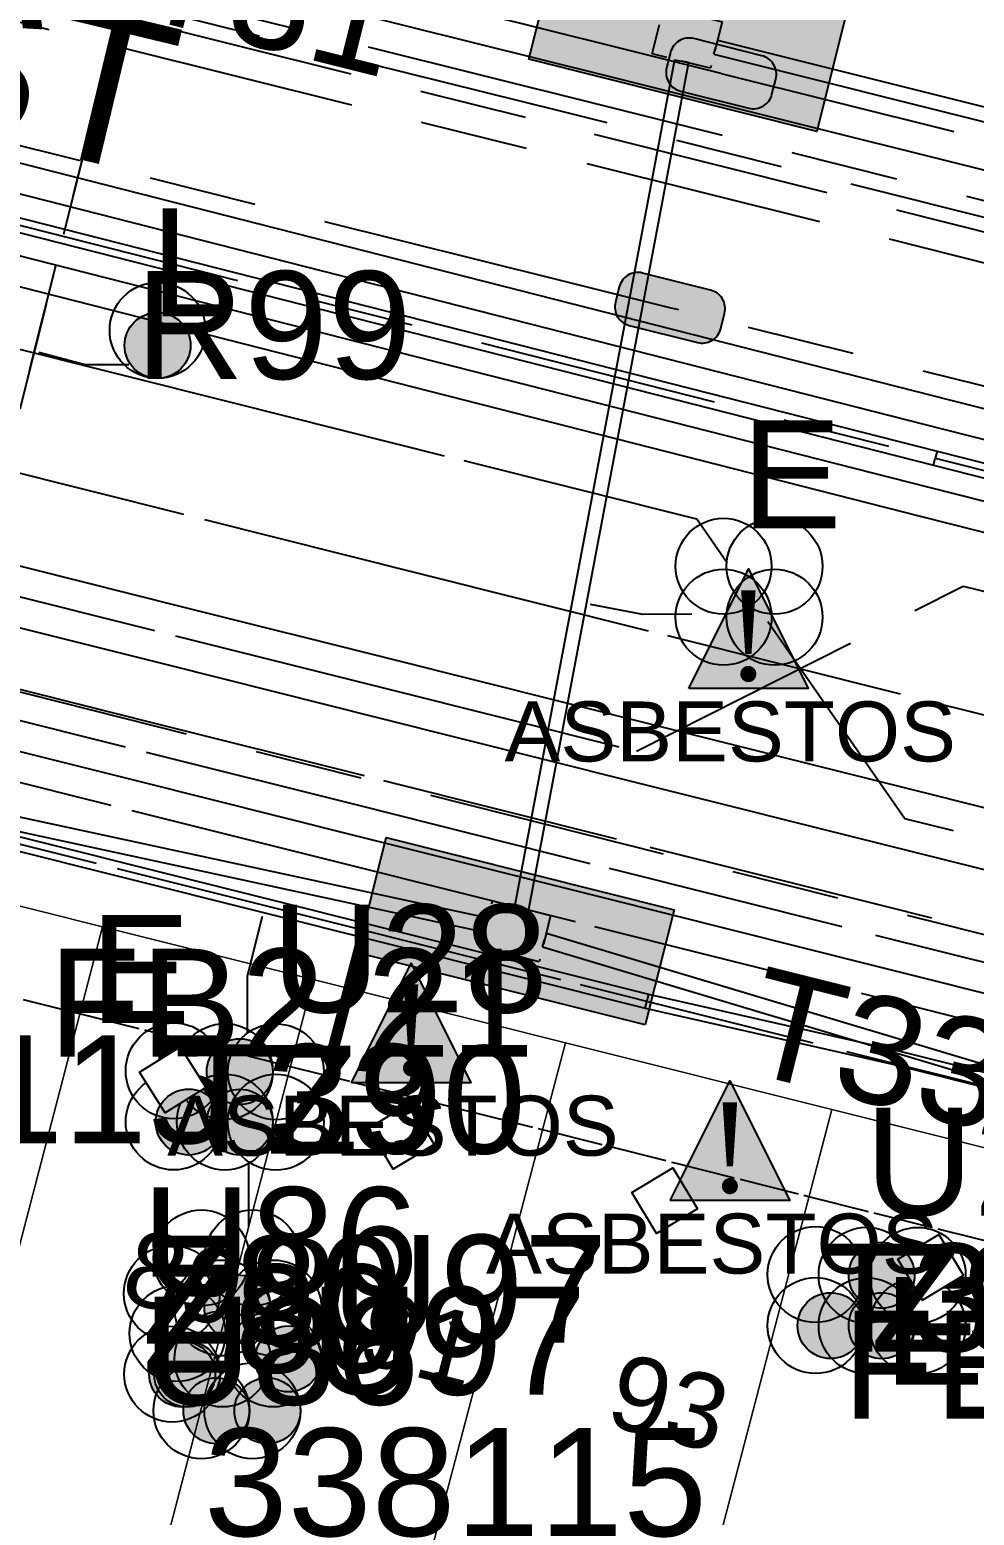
# Model space of a CAD drawing. Header units: metres. Extents: x 313711 to 315840, y 6256069 to 6257554.
# Drawn here: x 315233.78 to 315249.53, y 6256519.27 to 6256544.05 of the extents above; entities that cross this region are included whole.
import ezdxf
from ezdxf.enums import TextEntityAlignment as Align

# ---------------------------------------------------------------- set-up
doc = ezdxf.new("R2010")
doc.units = ezdxf.units.M
for name, pattern in [('Cable Exist OH', [1, 1, 0]), ('Cable Exist UG', [8.2, 4, -1.2, 1.8, -1.2]), ('DASHED', [0.75, 0.5, -0.25])]:
    doc.linetypes.add(name, pattern=pattern)
doc.layers.get('0').update_dxf_attribs({"color": 6})
for name, color, linetype in [('_User DUCT CONFIGS', 7, 'Continuous'), ('_User EARTHING', 7, 'Continuous'), ('Duct_SP_EXT', 7, 'Continuous'), ('Equip_LV_EXT', 7, 'Continuous'), ('Mains_HV_EXT', 7, 'Continuous'), ('Mains_LV_EXT', 7, 'Continuous'), ('Mains_SL_EXT', 7, 'Continuous'), ('Mains_TR_EXT', 7, 'Continuous'), ('Services_SP_EXT', 7, 'Continuous'), ('SupportsUG_SP_LV_EXT', 7, 'Continuous'), ('Trench_SP_EXT', 7, 'Continuous')]:
    doc.layers.add(name, color=color, linetype=linetype)
for name, color, linetype, lineweight in [('Cadastre Land Parcels_SP_EXT', 9, 'Continuous', 5), ('Cadastre Road Names_SP_HV_LV_SL_EXT', 9, 'Continuous', 5), ('Cadastre Roads_SP_EXT', 9, 'Continuous', 5)]:
    doc.layers.add(name, color=color, linetype=linetype, lineweight=lineweight)
doc.layers.add('UNKNOWN_FEATURES', color=1, linetype='DASHED', plot=False)
doc.styles.add('iecNAME', font='times.ttf')
doc.styles.add('PIT_LABEL', font='arial.ttf')
doc.styles.get("Standard").update_dxf_attribs({"font": 'arial.ttf'})
doc.linetypes.add('Cable E UG', pattern='A,6,-0.5,["E",Standard,S=1.7,R=0,X=0.5,Y=-1],-2.9', length=9.4)
doc.linetypes.add('Cable P UG', pattern='A,6,-0.5,["P",Standard,S=1.7,R=0,X=0.5,Y=-1],-2.9', length=9.4)

# ---------------------------------------------------------------- blocks, each defined once
blk = doc.blocks.new('DUCT_EXT')
blk.add_circle((0, 0.8), 0.8)
at = {"flags": 1}
blk.add_attdef('Z', (0, 0), '', height=0.2, dxfattribs=at)
at = {"flags": 9}
for tag, p in [('DUCT_CODE', (0, 0)), ('XSECT_TYPE', (0, -0.2)), ('FB_REFERENCE', (0, -0.4)), ('STATE', (0, -0.6)), ('NOTES', (0, -0.8))]:
    blk.add_attdef(tag, text='', height=0.2, dxfattribs=at).set_placement(p, align=Align.MIDDLE_LEFT)
blk = doc.blocks.new('CCP_EXT')
at = {"flags": 9}
for tag, p in [('ORIENTATION', (0, -0.8)), ('OWNED_BY', (0, -1)), ('USAGE', (0, -1.2)), ('LEGEND', (0, -1.4)), ('STATE', (0, -1.8)), ('LIFE_SUPPORT', (0, -1.6)), ('NOTES', (0, -2))]:
    blk.add_attdef(tag, text='', height=0.2, dxfattribs=at).set_placement(p, align=Align.MIDDLE_LEFT)
blk.add_wipeout([(0, 0.566), (0.566, 0), (0, -0.566), (-0.566, 0)])
blk.add_lwpolyline([(-0.566, 0), (0, 0.566), (0.566, 0), (0, -0.566), (-0.566, 0)])
at = {"flags": 1}
blk.add_attdef('Z', (0, 0), '', height=0.2, dxfattribs=at)
at = {"flags": 9}
for tag, p in [('CCP_TYPE', (0, 0)), ('CONSTRUCTED_VOLTAGE', (0, -0.2)), ('NO_PHASES', (0, -0.4)), ('OPERATING_VOLTAGE', (0, -0.6))]:
    blk.add_attdef(tag, text='', height=0.2, dxfattribs=at).set_placement(p, align=Align.MIDDLE_LEFT)
blk = doc.blocks.new('LV_STJ_EXT')
h = blk.add_hatch(color=256)
edge = h.paths.add_edge_path()
edge.add_ellipse((-0.586, 0.131), major_axis=(0.226, 0.226), ratio=1, start_angle=45, end_angle=135)
edge.add_line((-0.906, 0.131), (-0.906, -0.131))
edge.add_ellipse((-0.586, -0.131), major_axis=(0.226, 0.226), ratio=1, start_angle=135, end_angle=225)
edge.add_line((-0.586, -0.451), (0.586, -0.451))
edge.add_ellipse((0.586, -0.131), major_axis=(-0.226, 0.226), ratio=1, start_angle=135, end_angle=225)
edge.add_line((0.906, -0.131), (0.906, 0.131))
edge.add_ellipse((0.586, 0.131), major_axis=(-0.226, 0.226), ratio=1, start_angle=225, end_angle=315)
edge.add_line((0.586, 0.451), (-0.586, 0.451))
blk.add_lwpolyline([(-0.906, 0.131), (-0.906, -0.131, 0.414214), (-0.586, -0.451), (0.586, -0.451, 0.414214), (0.906, -0.131), (0.906, 0.131, 0.414214), (0.586, 0.451), (-0.586, 0.451, 0.414214)], format="xyb", close=True)
at = {"flags": 1}
blk.add_attdef('Z', (0, 0), '', height=0.2, dxfattribs=at)
at = {"flags": 9}
for tag, p in [('ORIENTATION', (0, 0)), ('USAGE', (0, -0.2)), ('LEGEND', (0, -0.4)), ('NOTES', (0, -0.6))]:
    blk.add_attdef(tag, text='', height=0.2, dxfattribs=at).set_placement(p, align=Align.MIDDLE_LEFT)
blk = doc.blocks.new('WARNING_FEATURE_EXT')
h = blk.add_hatch(color=2)
h.dxf.hatch_style = 1
h.paths.add_polyline_path([(0.001, 1.995), (-0.994, -0.001), (0.997, -0.001)])
at = {"color": 18, "true_color": 0x000000}
blk.add_lwpolyline([(-0.994, -0.001), (0.001, 1.995), (0.997, -0.001)], close=True, dxfattribs=at)
at = {"color": 18, "true_color": 0x000000, "insert": (0.001, 0.872), "char_height": 1.5, "attachment_point": 5, "line_spacing_factor": 1.5, "style": 'iecNAME'}
blk.add_mtext_dynamic_manual_height_columns('!', width=1.5, gutter_width=4, heights=[0], dxfattribs=at)
at = {"color": 2, "flags": 1}
for tag, p in [('STATE', (1.191, 2.008)), ('HAZMAT_ID', (1.191, 0.723))]:
    blk.add_attdef(tag, p, '', height=0.8, dxfattribs=at)
at = {"color": 2}
blk.add_attdef('WARNING_TYPE', text='', height=1, dxfattribs=at).set_placement((-4.067, -1.217), (4.875, -1.217), align=Align.ALIGNED)
at = {"color": 2, "flags": 1}
blk.add_attdef('WARNING_DESC', text='', height=0.8, dxfattribs=at).set_placement((1.191, -0.562), align=Align.MIDDLE_CENTER)
blk = doc.blocks.new('CABLE_LARGE_EXT')
h = blk.add_hatch(color=256)
edge = h.paths.add_edge_path()
edge.add_arc((0, 0.55), 0.55, 0, 360)
blk.add_circle((0, 0.55), 0.55)
at = {"flags": 1}
blk.add_attdef('Z', (0, 0), '', height=0.2, dxfattribs=at)
at = {"flags": 9}
for tag, p in [('COND_CODE', (0, 0)), ('FB_REFERENCE', (0, -0.2)), ('STATE', (0, -0.4)), ('XSECT_SIZE', (0, -0.6)), ('NOTES', (0, -0.8))]:
    blk.add_attdef(tag, text='', height=0.2, dxfattribs=at).set_placement(p, align=Align.MIDDLE_LEFT)
blk = doc.blocks.new('PIT_EXT')
blk.add_hatch(color=256).paths.add_polyline_path([(-2.475, 0.99), (2.475, 0.99), (2.475, -0.99), (-2.475, -0.99)])
at = {"lineweight": -3}
blk.add_lwpolyline([(-2.475, 0.99), (2.475, 0.99), (2.475, -0.99), (-2.475, -0.99)], close=True, dxfattribs=at)
at = {"style": 'PIT_LABEL'}
for tag, height, flags, p in [('ASSET_NUM', 2.5, 8, (2, 2)), ('STREET_CODE', 0.2, 9, (0, -0.2))]:
    blk.add_attdef(tag, text='', height=height, dxfattribs=dict(at, flags=flags)).set_placement(p, align=Align.MIDDLE_LEFT)
at = {"flags": 1}
blk.add_attdef('Z', (0, 0), '', height=0.2, dxfattribs=at)
at = {"flags": 9}
for tag, p in [('OWNED_BY', (0, -0.4)), ('STATE', (0, -0.6)), ('SUPPORT_TYPE', (0, -0.8)), ('USAGE', (0, -1)), ('LOCATION', (0, -1.2)), ('NOTES', (0, -1.4))]:
    blk.add_attdef(tag, text='', height=0.2, dxfattribs=at).set_placement(p, align=Align.MIDDLE_LEFT)

msp = doc.modelspace()

# ---------------------------------------------------------------- linework, layer by layer
at = {"layer": '_User DUCT CONFIGS'}
for points in [[(315235.431, 6256538.458), (315234.707, 6256538.458), (315233.93, 6256538.661)], [(315244.824, 6256534.299), (315244.004, 6256534.296), (315243.129, 6256534.459)], [(315237.41, 6256527.298), (315237.41, 6256528.269), (315237.661, 6256529.261)], [(315237.431, 6256524.083), (315237.431, 6256525.179)]]:
    msp.add_lwpolyline(points, dxfattribs=at)
at = {"layer": 'Cadastre Land Parcels_SP_EXT', "linetype": 'Continuous'}
for points in [[(315234.993, 6256529.087), (315230.764, 6256530.148), (315225.501, 6256509.983), (315229.741, 6256508.924), (315234.993, 6256529.087)], [(315238.509, 6256528.207), (315234.993, 6256529.087), (315229.741, 6256508.924), (315233.243, 6256508.049), (315238.509, 6256528.207)], [(315238.931, 6256512.817), (315242.714, 6256527.153), (315238.509, 6256528.207), (315233.243, 6256508.049), (315237.415, 6256507.007), (315238.931, 6256512.817)], [(315241.886, 6256507.461), (315243.405, 6256511.697), (315247.157, 6256526.038), (315242.714, 6256527.153), (315238.931, 6256512.817), (315237.415, 6256507.007), (315239.84, 6256506.401), (315241.886, 6256507.461)], [(315255.926, 6256523.84), (315247.157, 6256526.038), (315243.405, 6256511.697), (315241.886, 6256507.461), (315239.84, 6256506.401), (315237.415, 6256507.007), (315233.243, 6256508.049), (315229.741, 6256508.924), (315225.501, 6256509.983), (315221.13, 6256511.074), (315218.293, 6256500.204), (315228.008, 6256497.833), (315229.398, 6256503.154), (315241.539, 6256500.184), (315242.606, 6256498.874), (315248.406, 6256497.353), (315255.926, 6256523.84)]]:
    msp.add_lwpolyline(points, close=True, dxfattribs=at)
at = {"layer": 'Duct_SP_EXT'}
for p, q in [((315245.248, 6256543.87), (315245.219, 6256543.754)), ((315245.248, 6256543.87), (315258.076, 6256540.666)), ((315244.53, 6256543.546), (315241.864, 6256529.42)), ((315244.53, 6256543.546), (315244.648, 6256543.524)), ((315245.19, 6256543.637), (315245.219, 6256543.754)), ((315245.19, 6256543.637), (315258.018, 6256540.433)), ((315244.765, 6256543.502), (315242.1, 6256529.376)), ((315244.765, 6256543.502), (315244.648, 6256543.524)), ((315233.399, 6256540.966), (315248.91, 6256537.016)), ((315233.341, 6256540.734), (315248.851, 6256536.784)), ((315248.851, 6256536.784), (315248.88, 6256536.9)), ((315248.91, 6256537.016), (315248.88, 6256536.9)), ((315248.91, 6256537.016), (315258.599, 6256534.567)), ((315248.851, 6256536.784), (315258.541, 6256534.333)), ((315223.73, 6256533.065), (315244.1, 6256527.96)), ((315223.675, 6256532.831), (315244.045, 6256527.726)), ((315227.729, 6256532.189), (315241.422, 6256529.233)), ((315227.679, 6256531.954), (315241.371, 6256528.998)), ((315241.864, 6256529.42), (315241.982, 6256529.398)), ((315241.422, 6256529.233), (315241.396, 6256529.115)), ((315242.1, 6256529.376), (315241.982, 6256529.398)), ((315241.371, 6256528.998), (315241.396, 6256529.115)), ((315242.399, 6256528.98), (315242.365, 6256528.866)), ((315242.33, 6256528.751), (315242.365, 6256528.866)), ((315244.1, 6256527.96), (315244.073, 6256527.843)), ((315244.1, 6256527.96), (315248.199, 6256527.035)), ((315244.045, 6256527.726), (315244.073, 6256527.843)), ((315244.045, 6256527.726), (315248.143, 6256526.801)), ((315248.199, 6256527.035), (315248.171, 6256526.918)), ((315248.199, 6256527.035), (315252.272, 6256526.013)), ((315248.143, 6256526.801), (315248.171, 6256526.918)), ((315248.143, 6256526.801), (315252.217, 6256525.78))]:
    msp.add_line(p, q, dxfattribs=at)
at = {"layer": 'Mains_HV_EXT', "linetype": 'Cable Exist UG'}
for points in [[(315206.066, 6256541.488), (315208.47, 6256540.886), (315217.257, 6256538.686), (315227.609, 6256536.094), (315231.98, 6256534.998), (315236.209, 6256533.937), (315239.725, 6256533.057), (315243.899, 6256532.012), (315249.346, 6256534.768), (315258.113, 6256532.57), (315264.914, 6256530.868), (315270.606, 6256529.444), (315273.682, 6256541.448), (315273.682, 6256541.448), (315279.733, 6256565.066), (315284.798, 6256584.832), (315298.033, 6256581.441)], [(315261.242, 6256538.306), (315243.311, 6256542.787), (315227.569, 6256546.707), (315227.569, 6256546.707), (315222.202, 6256548.048), (315217.229, 6256549.29), (315212.576, 6256550.453), (315207.871, 6256551.631), (315203.232, 6256552.791), (315201.035, 6256553.332), (315197.809, 6256554.128), (315192.821, 6256555.357), (315187.405, 6256554.632), (315187.405, 6256554.632), (315175.006, 6256557.687), (315173.079, 6256558.162), (315172.504, 6256555.682), (315152.888, 6256560.855), (315148.142, 6256562.021), (315094.85, 6256575.119)]]:
    msp.add_lwpolyline(points, dxfattribs=at)
at = {"layer": 'Mains_LV_EXT', "linetype": 'Cable Exist UG'}
for points in [[(315245.311, 6256543.318), (315261.485, 6256539.275), (315273.391, 6256536.283), (315274.65, 6256541.199), (315279.762, 6256561.149)], [(315245.311, 6256543.318), (315243.553, 6256543.758), (315227.683, 6256547.71), (315230.759, 6256560.439), (315232.737, 6256559.91)], [(315244.457, 6256539.409), (315242.585, 6256539.877), (315227.085, 6256543.736), (315227.085, 6256543.736), (315221.475, 6256545.137), (315216.502, 6256546.38), (315211.849, 6256547.543), (315207.142, 6256548.721), (315202.509, 6256549.88), (315200.317, 6256550.42), (315197.091, 6256551.215), (315178.598, 6256555.772), (315178.598, 6256555.772), (315177.403, 6256558.126)], [(315177.403, 6256558.126), (315178.954, 6256557.744), (315178.954, 6256557.744), (315195.715, 6256553.614), (315195.877, 6256552.968), (315197.703, 6256552.525), (315198.174, 6256553.008), (315200.796, 6256552.361), (315202.991, 6256551.821), (315207.628, 6256550.661), (315212.334, 6256549.483), (315216.987, 6256548.32), (315221.959, 6256547.078), (315227.307, 6256545.742), (315243.069, 6256541.817), (315249.832, 6256540.127), (315250.129, 6256539.418), (315251.937, 6256538.976), (315252.688, 6256539.413), (315260.999, 6256537.336), (315274.834, 6256533.858)], [(315277.27, 6256535.308), (315276.263, 6256531.436), (315260.513, 6256535.396), (315244.457, 6256539.409)]]:
    msp.add_lwpolyline(points, dxfattribs=at)
at = {"layer": 'Mains_SL_EXT', "linetype": 'Cable Exist UG'}
msp.add_lwpolyline([(315232.52, 6256533.316), (315235.252, 6256544.279), (315243.19, 6256542.302), (315251.302, 6256540.275)], dxfattribs=at)
at = {"layer": 'Trench_SP_EXT', "linetype": 'Cable Exist UG'}
msp.add_lwpolyline([(315251.361, 6256540.495), (315242.656, 6256542.68), (315235.309, 6256544.51), (315232.511, 6256533.28)], dxfattribs=at)
at = {"layer": 'UNKNOWN_FEATURES'}
for points in [[(315244.356, 6256544.422), (315245.326, 6256544.179), (315245.131, 6256543.403), (315244.161, 6256543.646), (315244.356, 6256544.422)], [(315242.273, 6256528.5), (315241.303, 6256528.743), (315241.498, 6256529.519), (315242.467, 6256529.276), (315242.273, 6256528.5)]]:
    msp.add_lwpolyline(points, dxfattribs=at)

# ---------------------------------------------------------------- block references
at = {"layer": '_User DUCT CONFIGS'}
for name, p, rotation in [('DUCT_EXT', (315235.906, 6256538.232), 359.4766124003772), ('CABLE_LARGE_EXT', (315235.906, 6256538.232), 359.4766124003772), ('DUCT_EXT', (315245.351, 6256534.299), 0.03147436705543784), ('DUCT_EXT', (315246.201, 6256534.299), 0.03147383344699506), ('DUCT_EXT', (315245.352, 6256533.449), 0.03147436705543784), ('DUCT_EXT', (315246.202, 6256533.449), 0.03147436705543784), ('DUCT_EXT', (315236.981, 6256526.683), 90.0000000000002), ('DUCT_EXT', (315237.832, 6256526.671), 90.0000000000002), ('DUCT_EXT', (315238.684, 6256526.668), 90.0000000000002), ('DUCT_EXT', (315236.981, 6256525.83), 89.94547106992339), ('DUCT_EXT', (315237.832, 6256525.828), 89.94547106992339), ('DUCT_EXT', (315238.683, 6256525.826), 90.0000000000002), ('DUCT_EXT', (315237.443, 6256523.564), 90.0000000000002), ('DUCT_EXT', (315238.293, 6256523.564), 90.0000000000002), ('DUCT_EXT', (315247.686, 6256523.286), 90.0000000000002), ('DUCT_EXT', (315248.537, 6256523.274), 90.0000000000002), ('DUCT_EXT', (315249.388, 6256523.272), 90.0000000000002), ('DUCT_EXT', (315236.95, 6256522.97), 90.0000000000002), ('DUCT_EXT', (315237.793, 6256522.728), 90.0000000000002), ('DUCT_EXT', (315238.643, 6256522.728), 90.0000000000002), ('CABLE_LARGE_EXT', (315237.793, 6256522.728), 89.94501370041212), ('DUCT_EXT', (315247.686, 6256522.434), 89.94547106992339), ('DUCT_EXT', (315248.537, 6256522.432), 89.94547106992339), ('DUCT_EXT', (315249.388, 6256522.43), 90.0000000000002), ('DUCT_EXT', (315237.044, 6256522.304), 90.0000000000002), ('CABLE_LARGE_EXT', (315247.686, 6256522.434), 90.04387943399819), ('DUCT_EXT', (315237.793, 6256521.878), 90.0000000000002), ('DUCT_EXT', (315238.643, 6256521.878), 90.0000000000002), ('DUCT_EXT', (315236.956, 6256521.626), 90.0000000000002), ('CABLE_LARGE_EXT', (315238.643, 6256521.878), 89.96972528503073), ('CABLE_LARGE_EXT', (315236.873, 6256521.626), 90.00374356399374), ('CABLE_LARGE_EXT', (315236.955, 6256521.626), 90.00961709314949), ('DUCT_EXT', (315237.443, 6256521.014), 90.0000000000002), ('DUCT_EXT', (315238.293, 6256521.014), 90.0000000000002), ('CABLE_LARGE_EXT', (315237.442, 6256521.014), 89.94501370041212), ('CABLE_LARGE_EXT', (315238.293, 6256521.014), 90.0000000000002)]:
    msp.add_blockref(name, p, dxfattribs=dict(at, rotation=rotation))
at = {"layer": '_User EARTHING'}
ref = msp.add_blockref('WARNING_FEATURE_EXT', (315245.764, 6256533.06), dxfattribs=at)
ref.add_attrib('WARNING_TYPE', 'ASBESTOS', (315241.697, 6256531.843), dxfattribs={"layer": '0', "color": 2, "height": 1})
at = {"layer": 'Equip_LV_EXT', "rotation": 345.9096856295571}
for p in [(315245.311, 6256543.318), (315244.457, 6256539.409)]:
    msp.add_blockref('LV_STJ_EXT', p, dxfattribs=at)
at = {"layer": 'SupportsUG_SP_LV_EXT'}
for p, rotation in [((315244.744, 6256543.912), 345.9106456444686), ((315241.885, 6256529.01), 165.9260969041964)]:
    msp.add_blockref('PIT_EXT', p, dxfattribs=dict(at, rotation=rotation))

# ---------------------------------------------------------------- texts
at = {"layer": '_User DUCT CONFIGS'}
for s, p in [('L', (315235.793, 6256539.266)), ('R99', (315235.539, 6256538.221)), ('E', (315245.645, 6256535.73)), ('U28', (315237.81, 6256527.657)), ('E', (315234.782, 6256527.483)), ('FB2/21', (315234.09, 6256526.921)), ('338115', (315228.746, 6256525.475)), ('U28', (315247.706, 6256524.27)), ('U86', (315235.655, 6256522.942)), ('U97', (315238.803, 6256522.147)), ('Z80', (315235.657, 6256522.132)), ('Z80', (315235.661, 6256521.652)), ('E', (315248.022, 6256521.447)), ('U97', (315238.453, 6256521.282)), ('U86', (315235.667, 6256521.115)), ('FB2/21', (315247.329, 6256520.885)), ('338115', (315236.685, 6256518.924))]:
    msp.add_text(s, height=1.8, dxfattribs=at).set_placement(p)
at = {"layer": 'Cadastre Land Parcels_SP_EXT'}
for s, rotation, p in [('89', 345.343, (315235.254, 6256522.865)), ('91', 345.6808, (315239.191, 6256521.844)), ('93', 345.3913, (315243.342, 6256520.791))]:
    msp.add_text(s, height=1.25, rotation=rotation, dxfattribs=at).set_placement(p)
at = {"layer": 'Cadastre Road Names_SP_HV_LV_SL_EXT'}
msp.add_text('MACQUARIE ST', height=2.5, rotation=346.4768, dxfattribs=at).set_placement((315209.969, 6256547.811))
at = {"layer": 'Mains_LV_EXT'}
for s, rotation, p in [('T31', 346.0037, (315235.48, 6256544.288)), ('T33', 345.9228, (315245.601, 6256526.694))]:
    msp.add_text(s, height=1.8, rotation=rotation, dxfattribs=at).set_placement(p)

# ---------------------------------------------------------------- next in the draw order: block references
at = {"layer": 'Services_SP_EXT'}
for p, rotation in [((315236.164, 6256526.533), 167.2058620462512), ((315239.977, 6256525.591), 165.9258251402409), ((315244.369, 6256524.519), 165.9236449944756), ((315248.804, 6256523.405), 165.9234414505799)]:
    msp.add_blockref('CCP_EXT', p, dxfattribs=dict(at, rotation=rotation))

# ---------------------------------------------------------------- next in the draw order: linework, layer by layer
at = {"layer": 'Cadastre Roads_SP_EXT', "linetype": 'Continuous'}
msp.add_lwpolyline([(315258.434, 6256542.102), (315244.036, 6256545.698), (315244.036, 6256545.698), (315229.123, 6256549.412), (315226.394, 6256531.244), (315230.764, 6256530.148), (315234.993, 6256529.087), (315238.509, 6256528.207), (315242.714, 6256527.153), (315247.157, 6256526.038), (315255.926, 6256523.84)], dxfattribs=at)
at = {"layer": 'Duct_SP_EXT'}
for p, q in [((315242.399, 6256528.98), (315256.643, 6256524.711)), ((315242.33, 6256528.751), (315256.574, 6256524.481))]:
    msp.add_line(p, q, dxfattribs=at)
at = {"layer": 'Mains_HV_EXT', "linetype": 'Cable P UG'}
for points in [[(315095.804, 6256579.003), (315149.097, 6256565.906), (315153.843, 6256564.74), (315154.081, 6256565.711), (315175.605, 6256560.114), (315175.605, 6256560.114), (315197.929, 6256554.613), (315201.155, 6256553.818), (315203.352, 6256553.277), (315207.992, 6256552.116), (315212.698, 6256550.938), (315217.35, 6256549.775), (315222.323, 6256548.533), (315227.63, 6256547.207), (315243.432, 6256543.273), (315261.364, 6256538.791), (315282.052, 6256533.59), (315296.962, 6256529.842), (315315.067, 6256525.292), (315329.245, 6256521.73), (315335.423, 6256520.177), (315350.444, 6256516.402), (315367.946, 6256512.002), (315388.001, 6256506.948)], [(315095.685, 6256578.517), (315148.978, 6256565.42), (315153.723, 6256564.254), (315175.29, 6256558.84), (315175.126, 6256558.172), (315175.126, 6256558.172), (315197.45, 6256552.672), (315200.676, 6256551.876), (315202.87, 6256551.336), (315207.332, 6256550.239), (315205.244, 6256542.21), (315208.591, 6256541.371), (315217.378, 6256539.171), (315217.378, 6256539.171), (315227.731, 6256536.579), (315232.102, 6256535.483), (315236.33, 6256534.422), (315239.846, 6256533.542), (315244.052, 6256532.487), (315248.495, 6256531.373), (315257.262, 6256529.175), (315264.065, 6256527.472), (315296.106, 6256519.458), (315313.849, 6256515.017)], [(315385.608, 6256502.285), (315365.238, 6256507.415), (315353.599, 6256510.335), (315333.228, 6256515.425), (315319.878, 6256518.785), (315308.227, 6256521.735), (315296.618, 6256524.705), (315290.531, 6256526.214), (315280.812, 6256528.574), (315271.093, 6256530.934), (315258.45, 6256533.964), (315248.757, 6256536.415), (315233.248, 6256540.365), (315227.429, 6256541.815), (315221.038, 6256543.391), (315216.065, 6256544.633), (315211.412, 6256545.797), (315206.705, 6256546.974), (315202.075, 6256548.133), (315199.887, 6256548.672), (315196.66, 6256549.468), (315174.34, 6256554.967), (315147.836, 6256560.758), (315094.54, 6256573.856)], [(315385.486, 6256501.8), (315365.116, 6256506.93), (315353.477, 6256509.85), (315333.107, 6256514.94), (315319.755, 6256518.3), (315308.103, 6256521.251), (315296.496, 6256524.22), (315290.412, 6256525.729), (315280.694, 6256528.088), (315270.975, 6256530.448), (315258.331, 6256533.479), (315248.634, 6256535.931), (315233.126, 6256539.88), (315227.309, 6256541.33), (315220.966, 6256543.1), (315215.993, 6256544.342), (315211.339, 6256545.506), (315206.633, 6256546.683), (315202.003, 6256547.842), (315199.815, 6256548.38), (315196.588, 6256549.176), (315174.272, 6256554.675), (315147.768, 6256560.466), (315094.468, 6256573.565)], [(315189.156, 6256441.621), (315186.465, 6256445.044), (315179.6, 6256477.795), (315192.447, 6256480.488), (315192.447, 6256480.488), (315192.145, 6256481.926), (315191.679, 6256485.361), (315191.588, 6256488.842), (315191.766, 6256492.252), (315192.216, 6256495.667), (315192.955, 6256498.923), (315194.814, 6256506.076), (315195.254, 6256507.769), (315195.254, 6256507.769), (315204.022, 6256541.485), (315208.348, 6256540.401), (315217.135, 6256538.2), (315227.488, 6256535.609), (315231.859, 6256534.513), (315236.087, 6256533.452), (315239.603, 6256532.572), (315243.809, 6256531.517), (315248.251, 6256530.403), (315257.019, 6256528.205)], [(315191.242, 6256441.363), (315188.423, 6256445.455), (315181.967, 6256476.248), (315194.814, 6256478.941), (315194.117, 6256482.266), (315193.675, 6256485.522), (315193.589, 6256488.816), (315193.759, 6256492.069), (315194.187, 6256495.315), (315194.898, 6256498.45), (315196.75, 6256505.572), (315197.19, 6256507.265), (315205.459, 6256539.063), (315207.862, 6256538.461), (315216.65, 6256536.26), (315227.002, 6256533.669), (315231.372, 6256532.573), (315235.601, 6256531.512), (315239.117, 6256530.632), (315243.322, 6256529.577), (315247.765, 6256528.463), (315256.533, 6256526.265)]]:
    msp.add_lwpolyline(points, dxfattribs=at)
at = {"layer": 'Mains_HV_EXT', "linetype": 'Cable Exist UG'}
for points in [[(315265.912, 6256526.495), (315263.943, 6256526.987), (315257.141, 6256528.69), (315248.373, 6256530.888), (315244.903, 6256535.882), (315240.697, 6256536.937), (315237.181, 6256537.817), (315232.953, 6256538.878), (315228.581, 6256539.974), (315218.228, 6256542.566), (315206.6, 6256545.498), (315207.635, 6256549.628), (315207.385, 6256549.691), (315202.75, 6256550.85), (315200.557, 6256551.39), (315197.33, 6256552.186), (315192.407, 6256553.399), (315187.79, 6256556.597), (315175.485, 6256559.629), (315172.135, 6256560.5), (315171.423, 6256557.572), (315153.246, 6256562.312), (315148.5, 6256563.478), (315095.208, 6256576.575)], [(315196.545, 6256506.476), (315197.377, 6256509.908), (315197.377, 6256509.908), (315203.057, 6256531.815), (315202.416, 6256537.294), (315204.166, 6256544.026), (315208.956, 6256542.826), (315208.956, 6256542.826), (315217.742, 6256540.626), (315228.095, 6256538.034), (315232.467, 6256536.938), (315236.695, 6256535.877), (315240.211, 6256534.997), (315244.417, 6256533.942), (315248.86, 6256532.828), (315257.627, 6256530.63), (315264.429, 6256528.927), (315296.471, 6256520.913), (315314.97, 6256516.283), (315328.776, 6256512.832), (315332.858, 6256511.809), (315354.205, 6256506.469), (315355.15, 6256506.232)], [(315205.529, 6256539.561), (315207.984, 6256538.946), (315216.771, 6256536.745), (315216.771, 6256536.745), (315227.123, 6256534.154), (315231.494, 6256533.058), (315231.494, 6256533.058), (315235.723, 6256531.997), (315239.239, 6256531.117), (315243.444, 6256530.062), (315247.887, 6256528.948), (315256.655, 6256526.75), (315263.458, 6256525.047), (315295.5, 6256517.032), (315313.999, 6256512.403), (315327.805, 6256508.952), (315331.886, 6256507.929), (315353.235, 6256502.588), (315359.157, 6256501.107), (315372.834, 6256497.689)], [(315195.071, 6256509.05), (315201.124, 6256532.328), (315201.124, 6256532.328), (315204.351, 6256536.817), (315204.592, 6256537.734), (315207.498, 6256537.006), (315207.498, 6256537.006), (315216.285, 6256534.805), (315226.637, 6256532.214), (315231.008, 6256531.118), (315235.236, 6256530.057), (315238.752, 6256529.177), (315242.958, 6256528.122), (315247.4, 6256527.008), (315256.169, 6256524.81)]]:
    msp.add_lwpolyline(points, dxfattribs=at)
at = {"layer": 'Mains_HV_EXT', "linetype": 'Cable E UG'}
for points in [[(315385.974, 6256503.74), (315365.604, 6256508.87), (315353.963, 6256511.79), (315333.593, 6256516.88), (315320.245, 6256520.24), (315308.597, 6256523.189), (315296.984, 6256526.16), (315290.888, 6256527.671), (315281.166, 6256530.032), (315271.445, 6256532.392), (315258.809, 6256535.421), (315249.126, 6256537.869), (315233.614, 6256541.82), (315227.791, 6256543.27), (315221.247, 6256544.267), (315216.284, 6256545.507), (315211.63, 6256546.67), (315206.924, 6256547.848), (315202.292, 6256549.006), (315200.102, 6256549.546), (315196.875, 6256550.341), (315174.544, 6256555.844), (315148.039, 6256561.635), (315094.754, 6256574.73)], [(315385.852, 6256503.255), (315365.482, 6256508.385), (315353.841, 6256511.305), (315333.472, 6256516.395), (315320.122, 6256519.755), (315308.473, 6256522.705), (315296.862, 6256525.675), (315290.769, 6256527.186), (315281.048, 6256529.546), (315271.327, 6256531.906), (315258.69, 6256534.936), (315249.003, 6256537.385), (315233.492, 6256541.335), (315227.671, 6256542.785), (315221.184, 6256543.973), (315216.211, 6256545.215), (315211.557, 6256546.379), (315206.851, 6256547.556), (315202.22, 6256548.715), (315200.03, 6256549.254), (315196.804, 6256550.05), (315174.475, 6256555.552), (315147.652, 6256561.428), (315094.683, 6256574.439)]]:
    msp.add_lwpolyline(points, dxfattribs=at)
at = {"layer": 'Mains_LV_EXT', "linetype": 'Cable Exist UG'}
msp.add_lwpolyline([(315227.142, 6256533.118), (315231.251, 6256532.088), (315235.48, 6256531.027), (315235.48, 6256531.027), (315238.995, 6256530.147), (315243.201, 6256529.092), (315247.643, 6256527.978), (315256.412, 6256525.78), (315259.684, 6256524.961)], dxfattribs=at)
at = {"layer": 'Mains_LV_EXT', "linetype": 'Cable Exist OH'}
for points in [[(315232.603, 6256528.14), (315234.629, 6256527.632), (315236.352, 6256527.201)], [(315236.352, 6256527.201), (315238.145, 6256526.752), (315240.127, 6256526.255)], [(315240.127, 6256526.255), (315242.349, 6256525.698), (315244.558, 6256525.144)], [(315244.558, 6256525.144), (315246.792, 6256524.583), (315248.988, 6256524.033)], [(315248.988, 6256524.033), (315252.047, 6256523.266)]]:
    msp.add_lwpolyline(points, dxfattribs=at)
at = {"layer": 'Mains_SL_EXT', "linetype": 'Cable Exist UG'}
msp.add_lwpolyline([(315266.077, 6256524.907), (315263.579, 6256525.532), (315256.776, 6256527.235), (315248.008, 6256529.433), (315243.566, 6256530.547), (315239.36, 6256531.602), (315235.844, 6256532.482), (315232.52, 6256533.316)], dxfattribs=at)
at = {"layer": 'Mains_TR_EXT', "linetype": 'Cable Exist UG'}
msp.add_lwpolyline([(315094.611, 6256574.147), (315147.904, 6256561.05), (315174.408, 6256555.26), (315196.732, 6256549.759), (315199.958, 6256548.963), (315202.147, 6256548.424), (315206.778, 6256547.265), (315211.484, 6256546.088), (315216.138, 6256544.924), (315221.111, 6256543.682), (315227.55, 6256542.3), (315233.37, 6256540.85), (315248.88, 6256536.9), (315258.57, 6256534.45), (315271.21, 6256531.42), (315280.93, 6256529.06), (315290.65, 6256526.7), (315296.74, 6256525.19), (315308.35, 6256522.22), (315320, 6256519.27), (315333.35, 6256515.91), (315353.72, 6256510.82), (315365.36, 6256507.9), (315385.73, 6256502.77)], dxfattribs=at)
at = {"layer": 'Trench_SP_EXT', "linetype": 'Cable Exist UG'}
msp.add_lwpolyline([(315232.511, 6256533.28), (315263.389, 6256525.509), (315266.064, 6256524.847)], dxfattribs=at)

# ---------------------------------------------------------------- next in the draw order: block references
at = {"layer": '_User DUCT CONFIGS', "rotation": 90.04387943399819}
for p in [(315237.832, 6256526.67), (315236.981, 6256525.83), (315237.832, 6256525.828), (315248.537, 6256523.274), (315248.537, 6256522.432)]:
    msp.add_blockref('CABLE_LARGE_EXT', p, dxfattribs=at)
at = {"layer": '_User EARTHING'}
ref = msp.add_blockref('WARNING_FEATURE_EXT', (315240.139, 6256526.486), dxfattribs=at)
ref.add_attrib('WARNING_TYPE', 'ASBESTOS', (315236.072, 6256525.269), dxfattribs={"layer": '0', "color": 2, "height": 1})
ref = msp.add_blockref('WARNING_FEATURE_EXT', (315245.456, 6256524.519), dxfattribs=at)
ref.add_attrib('WARNING_TYPE', 'ASBESTOS', (315241.389, 6256523.302), dxfattribs={"layer": '0', "color": 2, "height": 1})

# ---------------------------------------------------------------- next in the draw order: texts
at = {"layer": '_User DUCT CONFIGS'}
for s, p in [('T33', (315236.189, 6256525.326)), ('Z90', (315237.725, 6256525.303)), ('T33', (315246.949, 6256522.001)), ('Z90', (315247.8, 6256521.998))]:
    msp.add_text(s, height=1.8, dxfattribs=at).set_placement(p)

doc.saveas('drawing.dxf')
